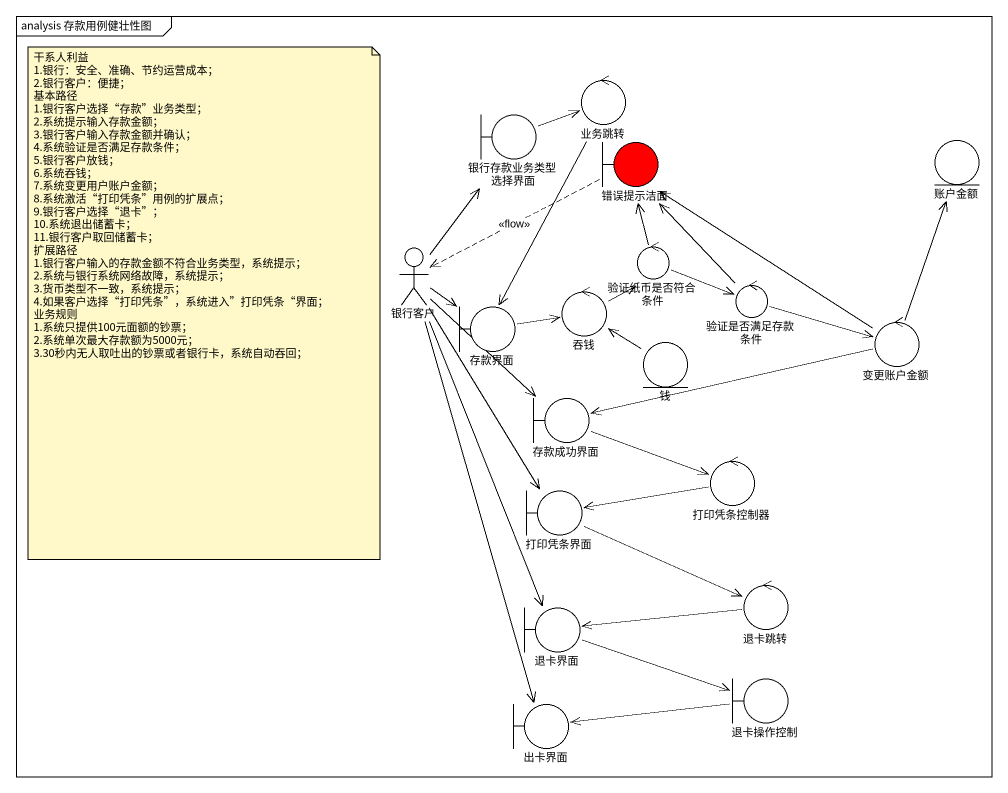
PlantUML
@startuml
mainframe analysis 存款用例健壮性图
control 业务跳转
boundary 银行存款业务类型选择界面
entity 账户金额
boundary 错误提示洁面 #FF0000
actor 银行客户
control 验证纸币是否符合条件
boundary 存款界面
control 吞钱
control 验证是否满足存款条件
control 变更账户金额
entity 钱
boundary 存款成功界面
control 打印凭条控制器
boundary 打印凭条界面
control 退卡跳转
boundary 退卡界面
boundary 退卡操作控制
boundary 出卡界面
业务跳转 --> 存款界面
银行存款业务类型选择界面 -right-> 业务跳转
错误提示洁面 .left.> 银行客户 : <<flow>>
银行客户 -up-> 银行存款业务类型选择界面
银行客户 -right-> 存款界面
银行客户 --> 存款成功界面
银行客户 --> 打印凭条界面
银行客户 --> 退卡界面
银行客户 --> 出卡界面
验证纸币是否符合条件 -up-> 错误提示洁面
验证纸币是否符合条件 -right-> 验证是否满足存款条件
存款界面 -right-> 吞钱
吞钱 -up-> 验证纸币是否符合条件
验证是否满足存款条件 -up-> 错误提示洁面
验证是否满足存款条件 -right-> 变更账户金额
变更账户金额 -up-> 账户金额
变更账户金额 -up-> 错误提示洁面
变更账户金额 -left-> 存款成功界面
钱 -up-> 吞钱
存款成功界面 -right-> 打印凭条控制器
打印凭条控制器 -left-> 打印凭条界面
打印凭条界面 -right-> 退卡跳转
退卡跳转 -left-> 退卡界面
退卡界面 -right-> 退卡操作控制
退卡操作控制 -left-> 出卡界面
note as N1
  干系人利益
  1.银行：安全、准确、节约运营成本；
  2.银行客户：便捷；
  基本路径
  1.银行客户选择“存款”业务类型；
  2.系统提示输入存款金额；
  3.银行客户输入存款金额并确认；
  4.系统验证是否满足存款条件；
  5.银行客户放钱；
  6.系统吞钱；
  7.系统变更用户账户金额；
  8.系统激活“打印凭条”用例的扩展点；
  9.银行客户选择“退卡”；
  10.系统退出储蓄卡；
  11.银行客户取回储蓄卡；
  扩展路径
  1.银行客户输入的存款金额不符合业务类型，系统提示；
  2.系统与银行系统网络故障，系统提示；
  3.货币类型不一致，系统提示；
  4.如果客户选择“打印凭条”，系统进入”打印凭条“界面；
  业务规则
  1.系统只提供100元面额的钞票；
  2.系统单次最大存款额为5000元；
  3.30秒内无人取吐出的钞票或者银行卡，系统自动吞回；
end note
@enduml
